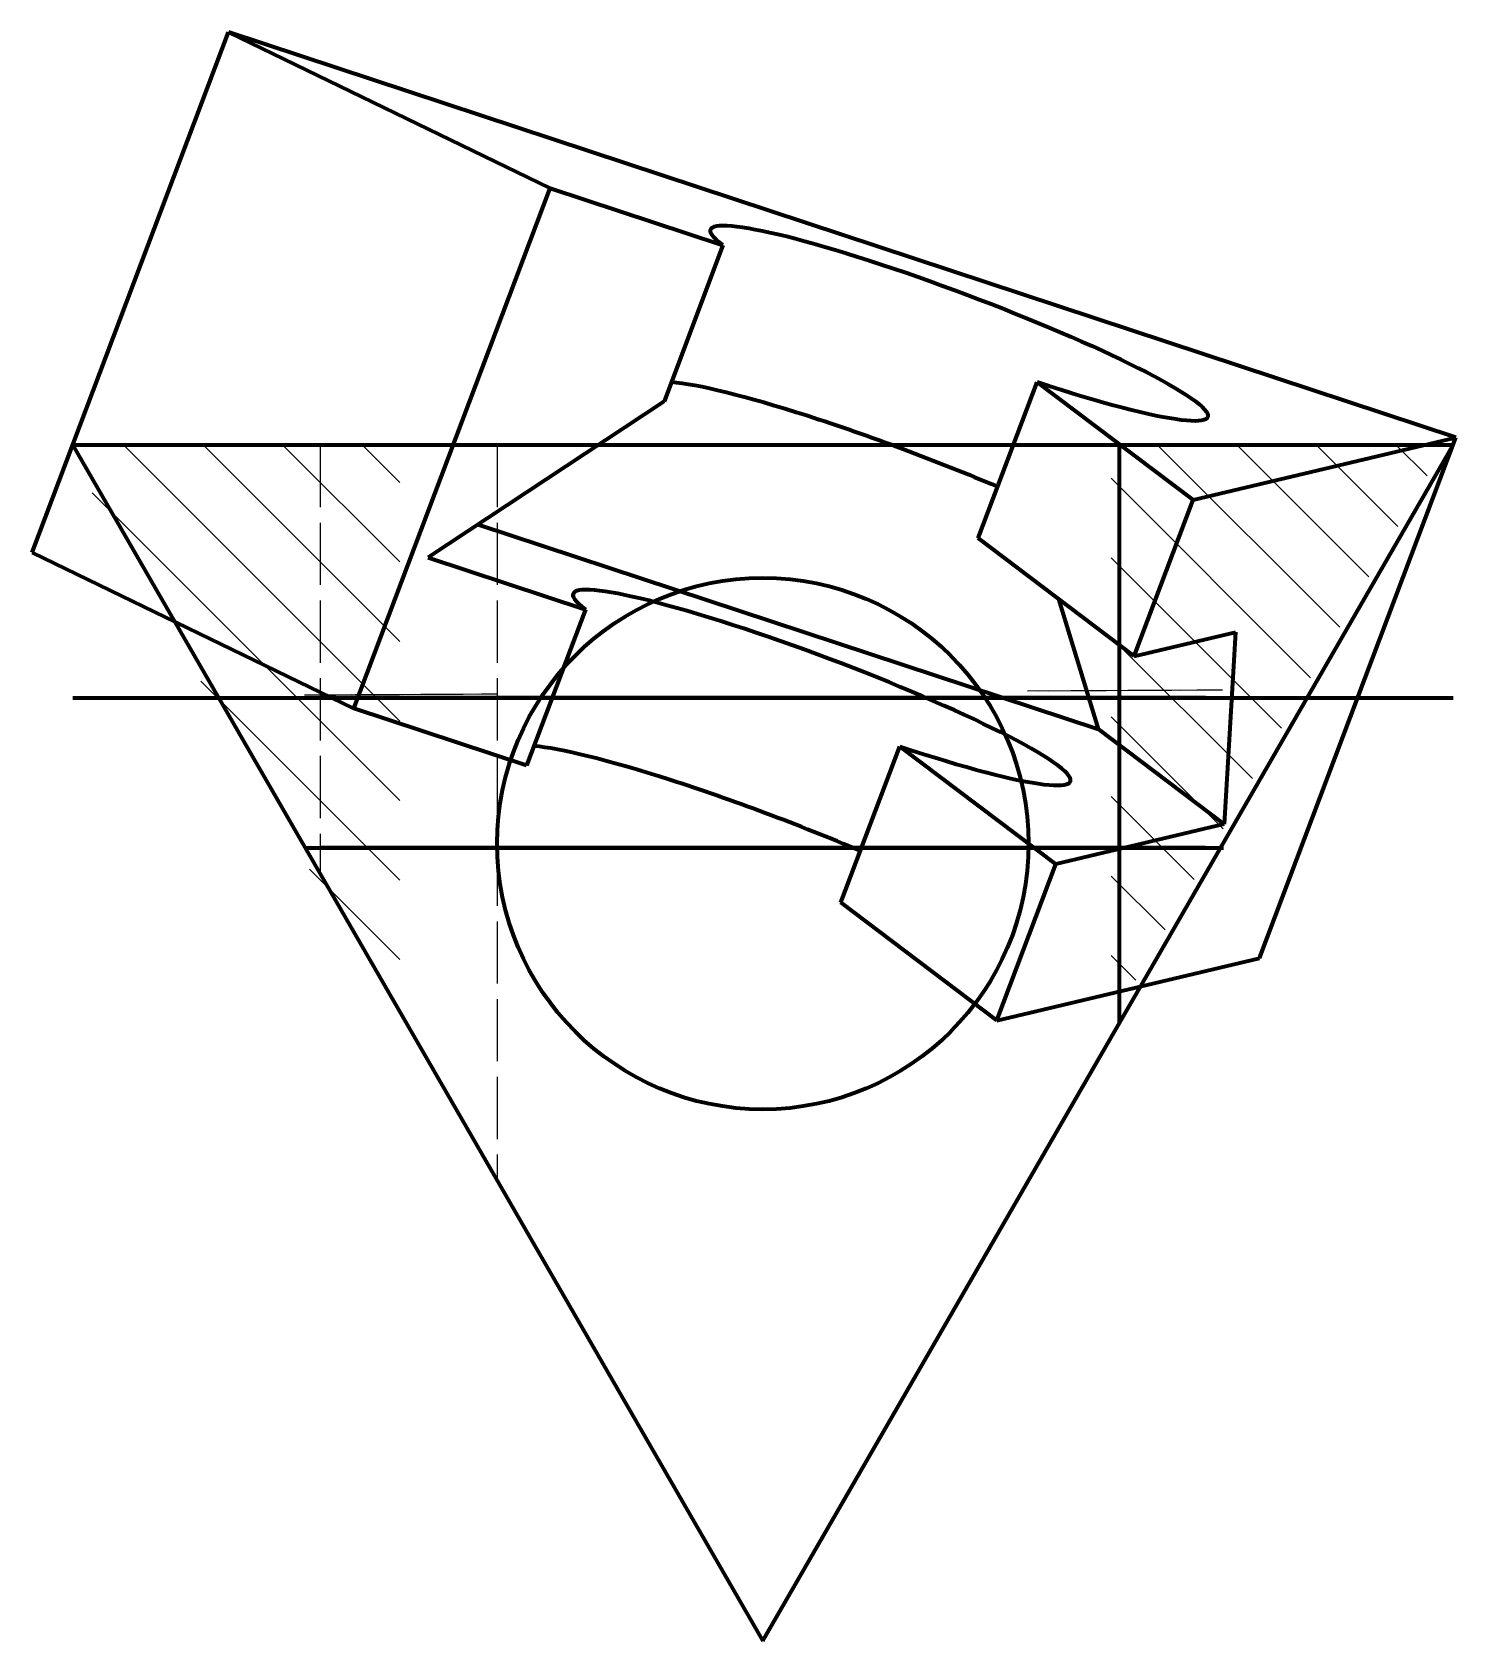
# Model space of a CAD drawing. Header units: millimetres. Extents: x 12 to 92.4, y -53.2 to 37.6.
import ezdxf

# ---------------------------------------------------------------- set-up
doc = ezdxf.new("R2010")
doc.units = ezdxf.units.MM
doc.header["$LTSCALE"] = 0.45
doc.linetypes.add('ACAD_ISO02W100', pattern=[15, 12, -3])
for name, color, linetype in [('главный разрез-HAT', 7, 'Continuous'), ('Главный-HID', 7, 'ACAD_ISO02W100'), ('Диметрия-DIM', 7, 'Continuous'), ('Разрез сверху-HAT', 7, 'Continuous'), ('Разрез сверху-HID', 7, 'ACAD_ISO02W100'), ('Сверху-HID', 7, 'ACAD_ISO02W100')]:
    doc.layers.add(name, color=color, linetype=linetype)
for name, color, linetype, lineweight in [('главный разрез-VIS', 1, 'Continuous', 100), ('Главный-VIS', 1, 'Continuous', 100), ('Диметрия-VIS', 1, 'Continuous', 100), ('Разрез сверху-VIS', 1, 'Continuous', 100), ('Сверху-VIS', 1, 'Continuous', 100)]:
    doc.layers.add(name, color=color, linetype=linetype, lineweight=lineweight)
pattern_1 = [(45, (0, 0), (-2.245064030267288, 2.245064030267288), [])]

msp = doc.modelspace()

# ---------------------------------------------------------------- hatches: boundary and pattern name
at = {"layer": 'главный разрез-HAT', "extrusion": (-0.00920166026394391, 1.925929944387236e-34, -0.9999576638280179)}
h = msp.add_hatch(dxfattribs=at)
h.set_pattern_fill('ANSI31', color=256, style=0)
h.set_pattern_definition(pattern_1)
h.paths.add_polyline_path([(-72.91321242374288, -18.34762809977532), (-72.91321242374288, 14.27583725519482), (-91.74917637094245, 14.27583725519481)])
h.paths.add_polyline_path([(-32.73199145931935, 14.27583725519483), (-32.73199145931935, -18.50772759398015), (-13.80359011259787, 14.27583725519484)])
at = {"layer": 'Диметрия-DIM', "extrusion": (-1.132389332109922e-15, -1, 5.329070518200738e-17)}
h = msp.add_hatch(dxfattribs=at)
h.set_pattern_fill('ANSI31', color=256, angle=5)
h.set_pattern_definition([(49.99999999999999, (52.71160804772278, 3.694971525213086), (-2.432191106902755, 2.040850660754762), [])])
h.paths.add_polyline_path([(38.23542019097995, 30), (28.23542019097996, 30.00000000000001), (38.23542019097996, 70.00000000000001), (38.23542019097995, 100), (27.25465807744679, 100), (27.2546580774468, -1.77635683940025e-15), (38.23542019097995, -1.77635683940025e-15)])
at = {"layer": 'Диметрия-DIM', "extrusion": (-1, 3.789561257387186e-15, 5.769954049616516e-30)}
h = msp.add_hatch(dxfattribs=at)
h.set_pattern_fill('ANSI31', color=256, angle=67.00000000000001)
h.set_pattern_definition([(112, (52.71160804772278, 3.694971525213086), (-2.94380873824955, -1.189375934095521), [])])
h.paths.add_polyline_path([(53.22416274480499, 30.00000000000001), (23.22416274480498, 30.00000000000001), (23.22416274480498, 5.329070518200751e-15), (53.22416274480499, -5.329070518200751e-15)])
h.paths.add_polyline_path([(53.22416274480499, 99.99999999999997), (23.22416274480499, 100), (23.22416274480498, 70), (53.22416274480499, 70)])
at = {"layer": 'Разрез сверху-HAT', "extrusion": (-0.005591001102012974, 0.9999843702311939, 0)}
h = msp.add_hatch(dxfattribs=at)
h.set_pattern_fill('ANSI31', color=256, style=0)
h.set_pattern_definition(pattern_1)
h.paths.add_polyline_path([(-79.19598677919977, 100), (-79.19598677919976, 4.616383422869499e-18), (-68.18827979531514, -1.512173626921064e-18), (-68.18827979531514, 30.00000000000001), (-78.18844378224246, 30.00000000000001), (-68.18828748211146, 70.00000000000001), (-68.18827979531514, 70.00000000000001), (-68.18827979531514, 100)])
h.paths.add_polyline_path([(-27.34748709423264, -2.425034501844683e-17), (-27.34748709423264, 100), (-38.18893386608631, 100), (-38.18893386608631, 70.00000000000001), (-38.18781858171847, 70.00000000000001), (-28.18766228158747, 30.00000000000002), (-38.18893386608631, 30.00000000000001), (-38.18893386608631, -1.821435358618507e-17)])

# ---------------------------------------------------------------- linework, layer by layer
at = {"layer": 'главный разрез-VIS'}
for p, q in [((92.20656336127969, 14.2758372551948, 50), (14.26427702068021, 14.27583725519483, 50)), ((14.26427702068022, 14.27583725519483, 50), (53.23542019097995, -53.2241627448052, 50)), ((53.23542019097994, -53.22416274480518, 50), (92.20656336127968, 14.2758372551948, 50)), ((73.37139685668924, -18.34762809977532, 50), (73.37139685668924, 14.27583725519482, 50))]:
    msp.add_line(p, q, dxfattribs=at)
msp.add_circle((53.23542019097994, -8.22416274480519, 50), 15, dxfattribs=at)
at = {"layer": 'Главный-HID', "color": 5, "ltscale": 0.65}
for p, q in [((28.23542019097995, 14.2758372551948), (28.23542019097995, -9.922892555583248)), ((38.23542019097995, 14.27583725519481), (38.23542019097995, -8.22416274480519)), ((38.23542019097995, -8.224162744805188), (38.23542019097995, -27.24340063127204))]:
    msp.add_line(p, q, dxfattribs=at)
at = {"layer": 'Главный-VIS'}
for p, q in [((14.26427702068022, 14.27583725519483), (53.23542019097995, -53.2241627448052)), ((92.20656336127969, 14.2758372551948), (14.26427702068021, 14.27583725519483)), ((53.23542019097994, -53.22416274480518), (92.20656336127968, 14.2758372551948))]:
    msp.add_line(p, q, dxfattribs=at)
msp.add_circle((53.23542019097994, -8.22416274480519), 15, dxfattribs=at)
at = {"layer": 'Диметрия-VIS'}
for p, q in [((11.97463342336559, 8.206862881496043, 2.290628127169025), (23.05771035575192, 37.58388468666836, 91.20278555347008)), ((92.36530599166025, 14.6966035949531, 99.84118911145956), (23.05771035575194, 37.58388468666836, 91.20278555347008)), ((23.05771035575193, 37.58388468666836, 91.20278555347008), (41.21596524473019, 28.78195275760559, 86.03268957363788)), ((30.13288831234386, -0.5950690475667342, -2.87946785266317), (41.21596524473019, 28.78195275760559, 86.03268957363788)), ((41.21596524473019, 28.78195275760559, 86.03268957363788), (50.98024412427382, 25.55751836014065, 87.24969588644309)), ((50.98024412427382, 25.55751836014065, 87.24969588644309), (47.65532104455792, 16.74441181858895, 60.57604865855278)), ((65.39823334342394, 9.01482913185307, 57.83195692763488), (68.72315642313984, 17.82793567340476, 84.50560415552519)), ((68.7231564231399, 17.82793567340475, 84.5056041555252), (77.53247502268684, 11.17808889948, 75.6924976139735)), ((47.65532104455793, 16.74441181858895, 60.57604865855278), (34.32992160554176, 7.930042629702344, 23.90287799479374)), ((77.53247502268673, 11.17808889948004, 75.6924976139735), (92.36530599166024, 14.69660359495311, 99.84118911145956)), ((81.2822290592739, -14.68041821021921, 10.9290316851585), (92.36530599166024, 14.69660359495311, 99.84118911145956)), ((74.20755194297082, 2.364982357928348, 49.01885038608319), (77.53247502268673, 11.17808889948004, 75.69249761397349)), ((37.1589808906398, 9.801384131337871, 31.68880399687032), (72.18377598618976, -1.764769955765686, 36.05424636715067)), ((11.97463342336559, 8.206862881496042, 2.290628127169026), (30.13288831234386, -0.5950690475667333, -2.879467852663172)), ((74.20755194297091, 2.364982357928326, 49.0188503860832), (65.39823334342397, 9.01482913185307, 57.83195692763489)), ((34.32992160554176, 7.930042629702342, 23.90287799479373), (43.22209027160339, 4.993603096520026, 25.01118568803236)), ((72.18377598618976, -1.764769955765692, 36.05424636715067), (69.95558542980034, 5.574643296050959, 53.27264521348438)), ((43.22209027160339, 4.993603096520028, 25.01118568803236), (39.89716719188749, -3.819503445031666, -1.662461539857958)), ((74.20755194297082, 2.364982357928348, 49.01885038608318), (79.91671124482488, 3.719259295647699, 58.31368607718372)), ((79.91671124482488, 3.719259295647703, 58.31368607718373), (79.28958667310638, -7.128698134608328, 28.94538023406366)), ((39.89716719188749, -3.819503445031671, -1.66246153985796), (30.13288831234386, -0.5950690475667342, -2.87946785266317)), ((72.18377598618976, -1.764769955765688, 36.05424636715067), (79.28958667310637, -7.12869813460833, 28.94538023406366)), ((57.6400794907535, -11.54908613176755, -4.406553270775845), (60.9650025704694, -2.735979590215853, 22.26709395711447)), ((60.96500257046939, -2.735979590215845, 22.26709395711447), (69.77432117001634, -9.385826364140598, 13.45398741556277)), ((79.28958667310637, -7.128698134608325, 28.94538023406366), (69.77432117001628, -9.38582636414058, 13.45398741556277)), ((66.44939809030038, -18.19893290569228, -13.21965981232756), (69.77432117001628, -9.385826364140582, 13.45398741556277)), ((66.44939809030039, -18.19893290569228, -13.21965981232756), (57.64007949075345, -11.54908613176753, -4.406553270775857)), ((66.44939809030038, -18.19893290569228, -13.21965981232756), (81.28222905927389, -14.68041821021922, 10.9290316851585))]:
    msp.add_line(p, q, dxfattribs=at)
at = {"layer": 'Диметрия-VIS', "extrusion": (0.3328410031739415, 0.8822349125200019, -0.3329841223496836)}
msp.add_ellipse((64.3184971233663, 21.15285906036717, 88.91215742630104), major_axis=(-14.03443472382262, 5.29477496998331), ratio=0.3329841223496843, start_param=-0.3607595563872295, end_param=4.351629423997451, dxfattribs=at)
at = {"layer": 'Диметрия-VIS', "extrusion": (0.3328410031739414, 0.8822349125200016, -0.3329841223496841)}
msp.add_ellipse((60.99357404365039, 12.33975251881547, 62.23851019841072), major_axis=(-14.03443472382262, 5.29477496998331), ratio=0.3329841223496843, start_param=0.3607595563872267, end_param=1.93155588318213, dxfattribs=at)
at = {"layer": 'Диметрия-VIS', "extrusion": (-0.3328410031739414, -0.8822349125200019, 0.3329841223496839)}
msp.add_ellipse((56.56034327069586, 0.5889437967465447, 26.6736472278903), major_axis=(14.03443472382263, -5.294774969983309), ratio=0.3329841223496838, start_param=-1.210036770407665, end_param=3.50235220997702, dxfattribs=at)
at = {"layer": 'Диметрия-VIS', "extrusion": (-0.3328410031739415, -0.882234912520002, 0.3329841223496838)}
msp.add_ellipse((53.23542019097996, -8.22416274480515), major_axis=(-14.03443472382262, 5.294774969983309), ratio=0.3329841223496844, start_param=-1.93155588318213, end_param=-0.3607595563872275, dxfattribs=at)
at = {"layer": 'Разрез сверху-HID'}
for p, q in [((38.23653545791616, -8.468376363149268, 100), (38.23653545791616, -8.468376363149268, 70)), ((38.23653545791616, -8.468376363149268, 30), (38.23653545791616, -8.468376363149268)), ((68.23541250430377, -8.468376363149268, 70), (68.23541250430377, -8.468376363149268, 100)), ((68.23541250430377, -8.468376363149268), (68.23541250430377, -8.468376363149268, 30))]:
    msp.add_line(p, q, dxfattribs=at)
at = {"layer": 'Разрез сверху-VIS'}
for p, q in [((68.23542019097994, 0, 70), (68.23542019097994, 0, 100)), ((68.23542019097994, 0), (68.23542019097994, 0, 30)), ((27.39525813536904, -8.468376363149268, 100), (53.23542019097995, -8.468376363149268, 100)), ((27.39525813536904, -8.468376363149268), (27.39525813536904, -8.468376363149268, 100)), ((27.39525813536904, -8.468376363149268), (53.23542019097995, -8.468376363149268)), ((28.23542019097995, -8.468376363149268, 30.00000000000001), (38.23542019097996, -8.468376363149268, 70.00000000000001)), ((53.23542019097995, -8.468376363149268, 30.00000000000001), (28.23542019097995, -8.468376363149268, 30.00000000000001)), ((38.23542019097996, -8.468376363149268, 70), (53.23542019097994, -8.468376363149268, 70.00000000000001)), ((53.23542019097994, -8.468376363149268, 100), (79.24294744027318, -8.468376363149268, 100)), ((53.23542019097994, -8.468376363149268, 70), (68.23542019097995, -8.468376363149268, 70)), ((53.23542019097994, -8.468376363149268), (53.23542019097994, -8.468376363149268, 30.00000000000001)), ((53.23542019097994, -8.468376363149268, 70.00000000000001), (53.23542019097994, -8.468376363149268, 100)), ((53.23542019097994, -8.468376363149268), (79.24294744027318, -8.468376363149268)), ((78.23542019097995, -8.468376363149268, 30.00000000000001), (53.23542019097994, -8.468376363149268, 30.00000000000001)), ((68.23542019097995, -8.468376363149268, 70.00000000000001), (78.23542019097995, -8.468376363149268, 30.00000000000001)), ((79.24294744027318, -8.468376363149268, 100), (79.24294744027318, -8.468376363149268))]:
    msp.add_line(p, q, dxfattribs=at)
at = {"layer": 'Сверху-HID', "color": 5, "ltscale": 0.65}
for p, q in [((38.23542019097994, 0, 70), (38.23542019097994, 0, 100)), ((38.23542019097994, 0), (38.23542019097994, 0, 30))]:
    msp.add_line(p, q, dxfattribs=at)
at = {"layer": 'Сверху-VIS'}
for p, q in [((14.26427702068022, 0, 100), (53.23542019097995, 0, 100)), ((14.26427702068021, 0), (14.26427702068021, 0, 100)), ((14.26427702068022, 0), (53.23542019097995, 0)), ((53.23542019097995, 0, 30.00000000000001), (28.23542019097995, 0, 30.00000000000001)), ((28.23542019097995, 0, 30.00000000000001), (38.23542019097996, 0, 70.00000000000001)), ((38.23542019097996, 0, 70), (53.23542019097994, 0, 70.00000000000001)), ((78.23542019097995, 0, 30.00000000000001), (53.23542019097994, 0, 30.00000000000001)), ((53.23542019097994, 0, 70), (68.23542019097995, 0, 70)), ((53.23542019097994, 0), (53.23542019097994, 0, 30.00000000000001)), ((53.23542019097994, 0), (92.20656336127968, 0)), ((53.23542019097994, 0, 100), (92.20656336127968, 0, 100)), ((53.23542019097994, 0, 70.00000000000001), (53.23542019097994, 0, 100)), ((68.23542019097995, 0, 70.00000000000001), (78.23542019097995, 0, 30.00000000000001)), ((92.20656336127969, 0), (92.20656336127969, 0, 100))]:
    msp.add_line(p, q, dxfattribs=at)

doc.saveas('drawing.dxf')
